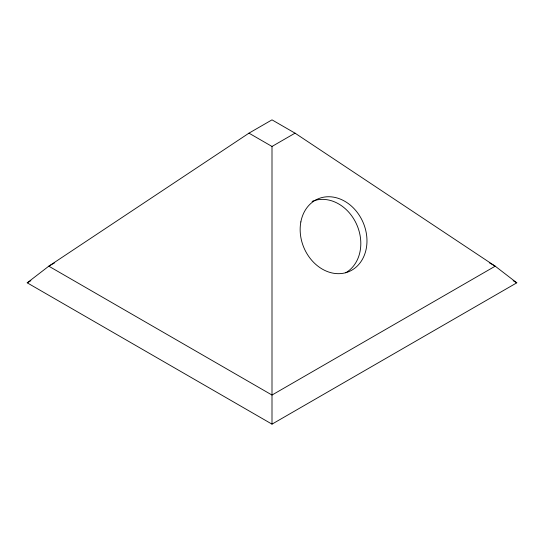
<?xml version="1.0" encoding="UTF-8"?>
<svg xmlns="http://www.w3.org/2000/svg" width="544" height="544" viewBox="0 0 544 544"><rect width="100%" height="100%" fill="white"/><g stroke="black" fill="none" stroke-linecap="round" stroke-linejoin="round"><path stroke-width="0.82" d="M27.2 282.812L48.797 266.179L248.962 133.158L272 119.857L295.038 133.158L495.203 266.179L516.8 282.812L272 424.143L27.2 282.812L30.872 280.69M54.686 262.779L48.797 266.179L272 395.046L495.203 266.179L489.328 262.793M248.962 133.158L272 146.458L295.038 133.158M513.121 280.684L516.8 282.812M272 146.458L272 424.143M312.1 201.409A39.508 32.178 66.9 0 1 356.259 223.55A39.508 32.178 66.9 0 1 345.726 272.762M300.852 221.918A39.508 32.178 66.9 0 0 344.026 273.122A39.508 32.178 66.9 0 0 355.803 210.589A39.508 32.178 66.9 0 0 300.852 221.918"/></g></svg>
